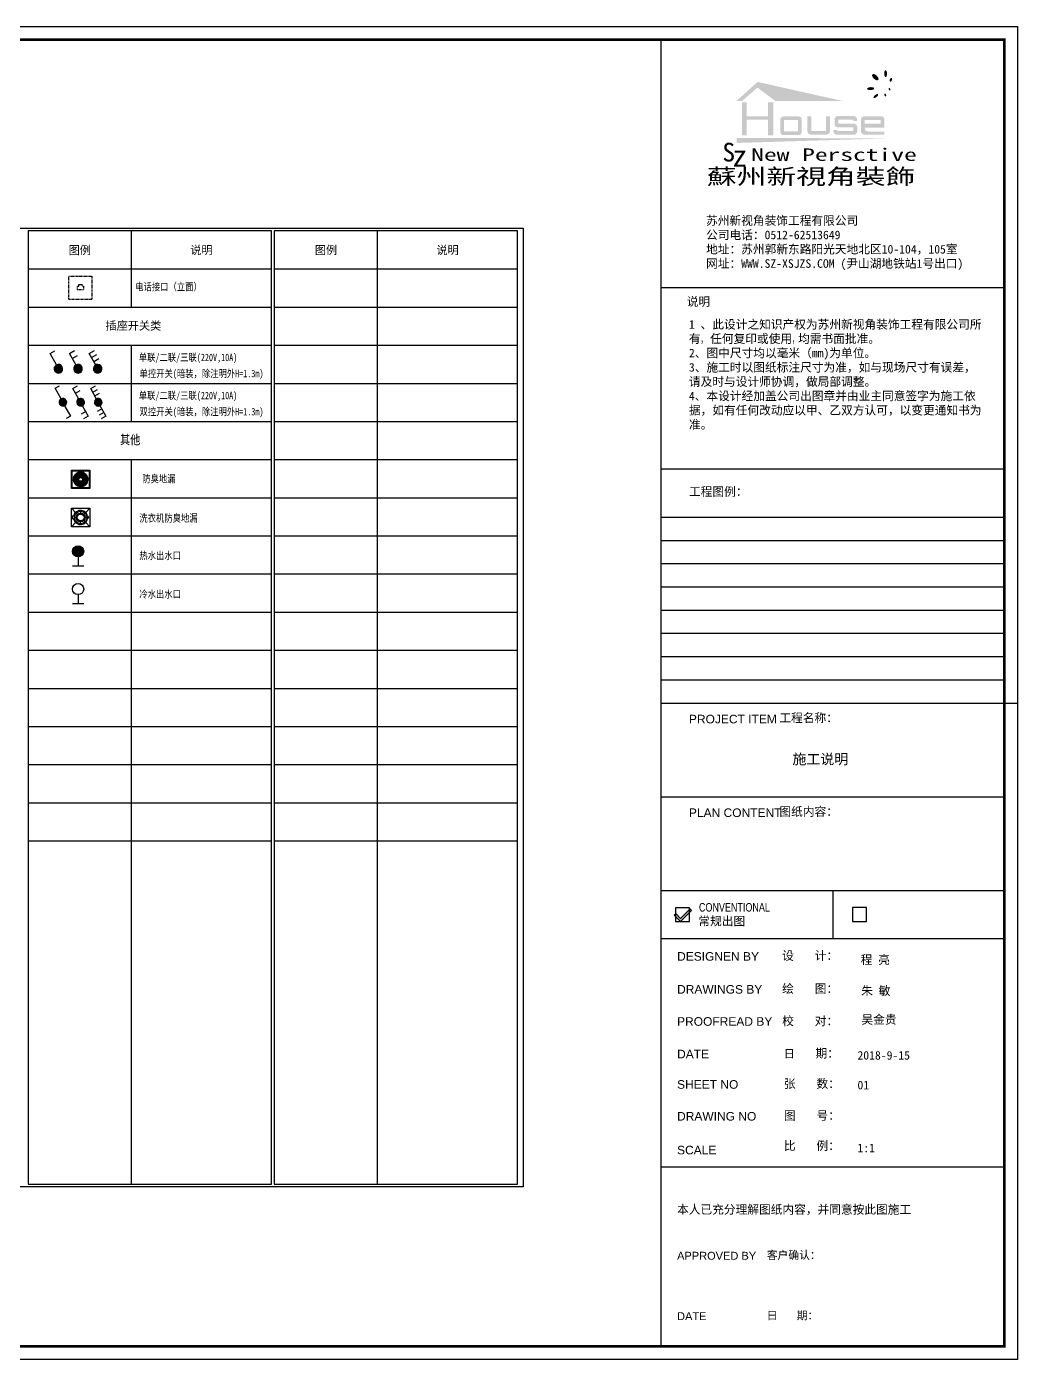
# Paper-space layout '平面系统图' of a CAD drawing. Header units: millimetres. Extents: x 29439 to 69227, y 7148 to 13316.
# Drawn here: x 30697.8 to 30911, y 7172.2 to 7459 of the extents above; entities that cross this region are included whole.
import ezdxf
from ezdxf.enums import TextEntityAlignment as Align

# ---------------------------------------------------------------- set-up
doc = ezdxf.new("R2010")
doc.units = ezdxf.units.MM
doc.header["$MEASUREMENT"] = 0
doc.linetypes.add('DASHED', pattern=[0.75, 0.5, -0.25])
for name, color, linetype in [('E-开关插座点位', 7, 'DASHED'), ('E03-给排水', 6, 'Continuous'), ('I-130平面固定家具', 150, 'Continuous'), ('LOGO', 8, 'Continuous'), ('M-机电点位(布局空间)', 7, 'Continuous'), ('P-洁具及配件（地坪图显示）', 146, 'Continuous'), ('W-图框', 251, 'Continuous'), ('W-文字', 35, 'Continuous'), ('顶面', 51, 'Continuous')]:
    doc.layers.add(name, color=color, linetype=linetype)
doc.styles.add('chinese', font='simhei.ttf')
doc.styles.add('NAME-1', font='simhei.ttf')
doc.styles.get("Standard").update_dxf_attribs({"font": 'simplex.shx', "bigfont": 'gbcbig.shx'})
doc.styles.add('WORD-2', font='simhei.ttf')
doc.styles.add('仿宋', font='simfang.ttf', dxfattribs={"width": 0.8})

# ---------------------------------------------------------------- blocks, each defined once
blk = doc.blocks.new('单联单控开关 暗装')
at = {"linetype": 'Continuous'}
h = blk.add_hatch(color=256, dxfattribs=at)
edge = h.paths.add_edge_path()
edge.add_ellipse((0, 0), major_axis=(-26.5, 8.4), ratio=1, start_angle=0, end_angle=360, ccw=False)
for p, q in [((-54.2, 100.1), (-23.5, 117)), ((-12.9, 24.7), (-54.2, 100.1))]:
    blk.add_line(p, q)
at = {"linetype": 'Continuous', "extrusion": (0, 0, -1)}
blk.add_ellipse((0, 0), major_axis=(-26.5, 8.4), ratio=1, start_param=1.546417, end_param=7.829602, dxfattribs=at)
blk = doc.blocks.new('双联单控开关 暗装')
at = {"linetype": 'Continuous'}
h = blk.add_hatch(color=256, dxfattribs=at)
edge = h.paths.add_edge_path()
edge.add_ellipse((0, 0), major_axis=(-26.8, 7.6), ratio=1, start_angle=0, end_angle=360, ccw=False)
for p, q in [((-55.1, 99.6), (-21.8, 118.3)), ((-12.3, 23.2), (-55.1, 99.6)), ((-37.3, 66.1), (-3.6, 85.7))]:
    blk.add_line(p, q, dxfattribs=at)
at = {"linetype": 'Continuous', "extrusion": (0, 0, -1)}
blk.add_ellipse((0, 0), major_axis=(-26.8, 7.6), ratio=1, start_param=1.568207, end_param=7.851392, dxfattribs=at)
blk = doc.blocks.new('三联单控开关 暗装')
at = {"linetype": 'Continuous'}
h = blk.add_hatch(color=256, dxfattribs=at)
edge = h.paths.add_edge_path()
edge.add_ellipse((0, 0), major_axis=(-19.7, 19.7), ratio=1, start_angle=0, end_angle=360, ccw=False)
for p, q in [((-61.8, 95.6), (-29.9, 116.5)), ((-13.9, 22.3), (-61.8, 95.6)), ((-45.2, 70.2), (-13, 92)), ((-28.6, 44.8), (3.6, 66.6))]:
    blk.add_line(p, q, dxfattribs=at)
at = {"linetype": 'Continuous', "extrusion": (0, 0, -1)}
blk.add_ellipse((0, 0), major_axis=(-19.7, 19.7), ratio=1, start_param=4.559076237561083, end_param=10.84226154474067, dxfattribs=at)
blk = doc.blocks.new('电话接口')
blk.add_lwpolyline([(-86, 0), (0, 0), (0, 86), (-86, 86)], close=True)
at = {"color": 251}
blk.add_lwpolyline([(-49.4, 50), (-54.4, 50), (-54.4, 36), (-31.6, 36), (-31.6, 50), (-36.6, 50), (-36.6, 55.7), (-49.4, 55.7)], close=True, dxfattribs=at)
blk = doc.blocks.new('地漏')
at = {"color": 251}
blk.add_wipeout([(0, 100), (100, 100), (100, 0), (0, 0)], dxfattribs=at).dxf.layer = 'P-洁具及配件（地坪图显示）'
at = {"layer": 'P-洁具及配件（地坪图显示）', "color": 251}
for p, q in [((41.8, 55.7), (17.2, 72.9)), ((42.3, 56.4), (19.4, 75.7)), ((42.9, 57.1), (21.7, 78.3)), ((43.6, 57.7), (24.3, 80.6)), ((44.3, 58.2), (27.1, 82.8)), ((45, 58.7), (30, 84.6)), ((45.8, 59.1), (33.1, 86.3)), ((46.6, 59.4), (36.3, 87.6)), ((47.4, 59.7), (39.6, 88.6)), ((48.3, 59.8), (43.1, 89.4)), ((49.1, 60), (46.5, 89.8)), ((50, 60), (50, 90)), ((50.9, 60), (53.5, 89.8)), ((51.7, 59.8), (56.9, 89.4)), ((52.6, 59.7), (60.4, 88.6)), ((53.4, 59.4), (63.7, 87.6)), ((54.2, 59.1), (66.9, 86.3)), ((55, 58.7), (70, 84.6)), ((55.7, 58.2), (72.9, 82.8)), ((56.4, 57.7), (75.7, 80.6)), ((57.1, 57.1), (78.3, 78.3)), ((57.7, 56.4), (80.6, 75.7)), ((58.2, 55.7), (82.8, 72.9)), ((40, 50), (10, 50)), ((40, 50.9), (10.2, 53.5)), ((40, 49.1), (10.2, 46.5)), ((40.2, 51.7), (10.6, 56.9)), ((40.2, 48.3), (10.6, 43.1)), ((40.3, 52.6), (11.4, 60.4)), ((40.3, 47.4), (11.4, 39.6)), ((40.6, 53.4), (12.4, 63.7)), ((40.6, 46.6), (12.4, 36.3)), ((40.9, 54.2), (13.7, 66.9)), ((40.9, 45.8), (13.7, 33.1)), ((41.3, 55), (15.4, 70)), ((41.3, 45), (15.4, 30)), ((41.8, 44.3), (17.2, 27.1)), ((42.3, 43.6), (19.4, 24.3)), ((42.9, 42.9), (21.7, 21.7)), ((43.6, 42.3), (24.3, 19.4)), ((44.3, 41.8), (27.1, 17.2)), ((45, 41.3), (30, 15.4)), ((45.8, 40.9), (33.1, 13.7)), ((46.6, 40.6), (36.3, 12.4)), ((47.4, 40.3), (39.6, 11.4)), ((48.3, 40.2), (43.1, 10.6)), ((49.1, 40), (46.5, 10.2)), ((50, 40), (50, 10)), ((50.9, 40), (53.5, 10.2)), ((51.7, 40.2), (56.9, 10.6)), ((52.6, 40.3), (60.4, 11.4)), ((53.4, 40.6), (63.7, 12.4)), ((54.2, 40.9), (66.9, 13.7)), ((55, 41.3), (70, 15.4)), ((55.7, 41.8), (72.9, 17.2)), ((56.4, 42.3), (75.7, 19.4)), ((57.1, 42.9), (78.3, 21.7)), ((57.7, 43.6), (80.6, 24.3)), ((58.2, 44.3), (82.8, 27.1)), ((58.7, 55), (84.6, 70)), ((58.7, 45), (84.6, 30)), ((59.1, 54.2), (86.3, 66.9)), ((59.1, 45.8), (86.3, 33.1)), ((59.4, 53.4), (87.6, 63.7)), ((59.4, 46.6), (87.6, 36.3)), ((59.7, 52.6), (88.6, 60.4)), ((59.7, 47.4), (88.6, 39.6)), ((59.8, 51.7), (89.4, 56.9)), ((59.8, 48.3), (89.4, 43.1)), ((60, 50.9), (89.8, 53.5)), ((60, 50), (90, 50)), ((60, 49.1), (89.8, 46.5))]:
    blk.add_line(p, q, dxfattribs=at)
at = {"layer": 'P-洁具及配件（地坪图显示）', "color": 146}
blk.add_lwpolyline([(100, 100), (100, 0), (0, 0), (0, 100)], close=True, dxfattribs=at)
at = {"layer": 'P-洁具及配件（地坪图显示）', "color": 251}
blk.add_lwpolyline([(95, 95), (95, 5), (5, 5), (5, 95)], close=True, dxfattribs=at)
blk.add_circle((50, 50), 10, dxfattribs=at)
for start, end in [(145, 150), (135, 140), (125, 130), (115, 120), (105, 110), (95, 100), (85, 90), (75, 80), (65, 70), (55, 60), (45, 50), (35, 40), (175, 180), (185, 190), (165, 170), (195, 200), (155, 160), (205, 210), (215, 220), (225, 230), (235, 240), (245, 250), (255, 260), (265, 270), (275, 280), (285, 290), (295, 300), (305, 310), (315, 320), (325, 330), (25, 30), (335, 340), (15, 20), (345, 350), (5, 10), (355, 0)]:
    blk.add_arc((50, 50), 40, start, end, dxfattribs=at)
blk = doc.blocks.new('A$C35EA2F62')
at = {"color": 250, "ltscale": 10}
for p, q in [((0, 100, 0), (22.8, 77.2, 0)), ((26.3, 73.7, 0), (33.4, 66.6, 0)), ((50, 83.5, 0), (50, 73.5, 0)), ((73.7, 73.7, 0), (66.6, 66.6, 0)), ((100, 100, 0), (77.2, 77.2, 0)), ((22.8, 22.8, 0), (0, 0, 0)), ((16.5, 50, 0), (26.5, 50, 0)), ((26.3, 26.3, 0), (33.4, 33.4, 0)), ((50, 16.5, 0), (50, 26.5, 0)), ((73.7, 26.3, 0), (66.6, 33.4, 0)), ((83.5, 50, 0), (73.5, 50, 0)), ((77.2, 22.8, 0), (100, 0, 0))]:
    blk.add_line(p, q, dxfattribs=at)
for p, q in [((12.2, 57.5, 0), (4, 57.5, 0)), ((4, 57.5, 0), (4, 42.5, 0)), ((12.2, 42.5, 0), (4, 42.5, 0))]:
    blk.add_line(p, q)
at = {"elevation": 0}
blk.add_lwpolyline([(100, 0), (0, 0), (0, 100), (100, 100)], close=True, dxfattribs=at)
at = {"color": 250, "ltscale": 10}
for radius in [33.5, 23.5]:
    blk.add_circle((50, 50, 0), radius, dxfattribs=at)
blk.add_circle((50, 50, 0), 18.5)
blk.add_arc((50, 50, 0), 38.5, 191.23334, 168.76666)
blk.add_arc((88.5, 50, 0), 5, 266.27688, 93.72312, dxfattribs=at)
blk = doc.blocks.new('A$C6CA43689')
h = blk.add_hatch(color=256)
edge = h.paths.add_edge_path()
edge.add_arc((75, 194), 75, 0, 360)
for p, q in [((0, 0), (150, 0)), ((75, 119), (75, 1))]:
    blk.add_line(p, q)
blk.add_circle((75, 194), 75)
blk = doc.blocks.new('A$C43321564')
for p, q in [((0, 0), (150, 0)), ((75, 119), (75, 0))]:
    blk.add_line(p, q)
blk.add_circle((75, 194), 75)
blk = doc.blocks.new('bbbb')
h = blk.add_hatch(color=1)
edge = h.paths.add_edge_path()
edge.add_ellipse((74055, -121433), major_axis=(-0.8, 44.9), ratio=0.407482, start_angle=0, end_angle=360)
for color, points in [(38, [(72414, -121539), (72144, -121782), (72216, -121782), (72412, -121611), (72643, -121784), (73507, -121784)]), (20, [(72616, -121802), (72548, -121802), (72548, -121978), (72276, -121978), (72276, -121802), (72216, -121802), (72216, -122222), (72276, -122222), (72276, -122022), (72548, -122022), (72548, -122222), (72616, -122222)]), (114, [(74106, -122262), (72147, -122257), (72147, -122321)])]:
    blk.add_hatch(color=color).paths.add_polyline_path(points)
h = blk.add_hatch(color=1)
edge = h.paths.add_edge_path()
edge.add_ellipse((73923, -121478), major_axis=(-38, 35.5), ratio=0.503212, start_angle=0, end_angle=360)
h = blk.add_hatch(color=1)
edge = h.paths.add_edge_path()
edge.add_ellipse((74122, -121513), major_axis=(-11.7, -22.2), ratio=0.596944, start_angle=0, end_angle=360)
h = blk.add_hatch(color=1)
edge = h.paths.add_edge_path()
edge.add_ellipse((73864, -121625), major_axis=(-45.6, -2.3), ratio=0.419987, start_angle=0, end_angle=360)
h = blk.add_hatch(color=1)
edge = h.paths.add_edge_path()
edge.add_ellipse((73930, -121720), major_axis=(-28.3, -23), ratio=0.40145, start_angle=0, end_angle=360)
h = blk.add_hatch(color=1)
edge = h.paths.add_edge_path()
edge.add_ellipse((74051, -121707), major_axis=(5.7, -19), ratio=0.572211, start_angle=0, end_angle=360)
h = blk.add_hatch(color=1)
edge = h.paths.add_edge_path()
edge.add_ellipse((74106, -121633), major_axis=(6.3, -15.5), ratio=0.631774, start_angle=0, end_angle=360)
h = blk.add_hatch(color=250)
h.paths.add_polyline_path([(73788, -122026), (73992, -122026), (73992, -122076), (73788, -122076), (73788, -122124), (74040, -122124), (74040, -122022, 0.414214), (73996, -121978), (73784, -121978, 0.414214), (73740, -122022), (73740, -122171, 0.414214), (73784, -122215), (74040, -122215), (74040, -122176), (73832, -122176, -0.414214), (73788, -122132)])
h.paths.add_polyline_path([(73643, -122122), (73643, -122168), (73435, -122168), (73435, -122155), (73387, -122155), (73387, -122172, 0.414214), (73431, -122216), (73647, -122216, 0.414214), (73691, -122172), (73691, -122118, 0.414214), (73647, -122074), (73448, -122074), (73448, -122024), (73640, -122024), (73640, -122040), (73688, -122040), (73688, -122020, 0.414214), (73644, -121976), (73444, -121976, 0.414214), (73400, -122020), (73400, -122078, 0.414214), (73444, -122122)])
h.paths.add_polyline_path([(73293, -122166), (73101, -122166), (73101, -121982), (73053, -121982), (73053, -122170, 0.414214), (73097, -122214), (73297, -122214, 0.414214), (73341, -122170), (73341, -121982), (73293, -121982)])
h.paths.add_polyline_path([(72981, -122025, 0.414214), (72937, -121981), (72749, -121981, 0.414214), (72705, -122025), (72705, -122177, 0.414214), (72749, -122221), (72937, -122221, 0.414214), (72981, -122177)])
h.paths.add_polyline_path([(72933, -122173), (72753, -122173), (72753, -122029), (72933, -122029)], flags=16)
at = {"attachment_point": 1}
for s, width, insert, char_height in [('{\\fKaiTi|b1|i0|c0|p49;\\C20;S}', 212.84, (71963, -122319), 240), ('{\\fKaiTi|b1|i0|c134|p49;\\C20;z}', 212.84, (72088, -122346), 280), ('{\\fSimSun|b1|i0|c134|p34;\\W1.5;\\C1;New Persctive}', 3105.08, (72332, -122391), 160), ('{\\fSimHei|b1|i0|c134|p49;\\W1.4;\\C250;蘇州新視角裝飾}', 3678.6, (71763, -122651), 200)]:
    blk.add_mtext_dynamic_manual_height_columns(s, width=width, gutter_width=12.5, heights=[0], dxfattribs=dict(at, insert=insert, char_height=char_height))

psp = doc.layouts.new('平面系统图')

# ---------------------------------------------------------------- hatches: boundary and pattern name
at = {"layer": 'LOGO', "ltscale": 90}
psp.add_hatch(color=256, dxfattribs=at).paths.add_polyline_path([(30840.89, 7268.82), (30840.56, 7269.15), (30838.5, 7267.09), (30837.46, 7268.14), (30837.13, 7267.81), (30838.5, 7266.43)])

# ---------------------------------------------------------------- linework, layer by layer
at = {"layer": 'LOGO'}
for p, q in [((30834.3, 7456.13), (30834.3, 7175.04)), ((30834.3, 7402.9), (30908.19, 7402.9)), ((30834.3, 7363.83), (30908.19, 7363.83)), ((30834.3, 7353.45), (30908.19, 7353.45)), ((30834.3, 7348.45), (30908.19, 7348.45)), ((30834.3, 7343.45), (30908.19, 7343.45)), ((30834.3, 7338.45), (30908.19, 7338.45)), ((30834.3, 7333.45), (30908.19, 7333.45)), ((30834.3, 7328.46), (30908.19, 7328.46)), ((30834.3, 7323.46), (30908.19, 7323.46)), ((30834.3, 7318.46), (30908.19, 7318.46)), ((30834.3, 7313.46), (30910.99, 7313.46)), ((30834.3, 7293.3), (30908.19, 7293.3)), ((30834.3, 7273.14), (30908.19, 7273.14)), ((30871.25, 7273.14), (30871.25, 7262.77)), ((30834.3, 7262.77), (30908.19, 7262.77)), ((30834.3, 7213.65), (30908.19, 7213.65))]:
    psp.add_line(p, q, dxfattribs=at)
at = {"layer": 'LOGO', "color": 0, "ltscale": 90}
psp.add_lwpolyline([(30838.5, 7266.44), (30838.5, 7266.44), (30840.89, 7268.82), (30840.56, 7269.15), (30838.5, 7267.1), (30837.46, 7268.14), (30837.13, 7267.81), (30838.5, 7266.44), (30838.5, 7266.44)], dxfattribs=at)
at = {"layer": 'LOGO', "color": 0}
for points in [[(30837.4, 7266.42), (30840.4, 7266.42), (30840.4, 7269.42), (30837.4, 7269.42)], [(30875.54, 7266.45), (30878.54, 7266.45), (30878.54, 7269.45), (30875.54, 7269.45)]]:
    psp.add_lwpolyline(points, close=True, dxfattribs=at)
at = {"layer": 'W-图框', "color": 146, "linetype": 'ByBlock'}
for p, q in [((30720.34, 7398.66), (30720.34, 7415.06)), ((30773.31, 7406.86), (30773.31, 7415.06)), ((30698.07, 7406.86), (30750.46, 7406.86)), ((30751.05, 7406.86), (30803.43, 7406.86)), ((30698.07, 7398.66), (30750.46, 7398.66)), ((30698.07, 7382.25), (30750.46, 7382.25)), ((30698.07, 7374.04), (30750.46, 7374.04)), ((30720.34, 7209.96), (30720.34, 7365.84))]:
    psp.add_line(p, q, dxfattribs=at)
at = {"layer": 'W-图框', "color": 251, "linetype": 'ByBlock'}
for p, q in [((30773.31, 7209.96), (30773.31, 7406.86)), ((30751.05, 7398.66), (30803.43, 7398.66)), ((30698.07, 7390.45), (30750.46, 7390.45)), ((30751.05, 7390.45), (30803.43, 7390.45)), ((30751.05, 7382.25), (30803.43, 7382.25)), ((30751.05, 7374.04), (30803.43, 7374.04)), ((30698.07, 7365.84), (30750.46, 7365.84)), ((30751.05, 7365.84), (30803.43, 7365.84)), ((30698.07, 7357.64), (30750.46, 7357.64)), ((30751.05, 7357.64), (30803.43, 7357.64)), ((30698.07, 7349.43), (30750.46, 7349.43)), ((30751.05, 7349.43), (30803.43, 7349.43)), ((30698.07, 7341.23), (30750.46, 7341.23)), ((30751.05, 7341.23), (30803.43, 7341.23)), ((30698.07, 7333.02), (30750.46, 7333.02)), ((30751.05, 7333.02), (30803.43, 7333.02)), ((30698.07, 7324.82), (30750.46, 7324.82)), ((30751.05, 7324.82), (30803.43, 7324.82)), ((30698.07, 7316.62), (30750.46, 7316.62)), ((30751.05, 7316.62), (30803.43, 7316.62)), ((30698.07, 7308.41), (30750.46, 7308.41)), ((30751.05, 7308.41), (30803.43, 7308.41)), ((30698.07, 7300.21), (30750.46, 7300.21)), ((30751.05, 7300.21), (30803.43, 7300.21)), ((30698.07, 7292), (30750.46, 7292)), ((30751.05, 7292), (30803.43, 7292)), ((30698.07, 7283.8), (30750.46, 7283.8)), ((30751.05, 7283.8), (30803.43, 7283.8))]:
    psp.add_line(p, q, dxfattribs=at)
at = {"layer": 'W-图框', "color": 146}
psp.add_line((30720.34, 7374.04), (30720.34, 7390.45), dxfattribs=at)
at = {"layer": 'W-图框', "color": 44, "ltscale": 20}
psp.add_lwpolyline([(30538.56, 7415.65), (30804.61, 7415.65), (30804.61, 7209.38), (30538.56, 7209.38)], close=True, dxfattribs=at)
at = {"layer": 'W-图框', "color": 146}
for points in [[(30750.46, 7415.06), (30698.07, 7415.06), (30698.07, 7209.96), (30750.46, 7209.96)], [(30803.43, 7415.06), (30751.05, 7415.06), (30751.05, 7209.96), (30803.43, 7209.96)]]:
    psp.add_lwpolyline(points, close=True, dxfattribs=at)

# ---------------------------------------------------------------- block references
at = {"layer": 'E-开关插座点位', "xscale": -0.05789567023933581, "yscale": 0.05789567023933581, "zscale": 0.05789567023933581}
psp.add_blockref('电话接口', (30706.86, 7400.3), dxfattribs=at)
at = {"layer": 'E03-给排水', "xscale": 0.01600000000034928, "yscale": 0.01600000000034928, "zscale": 0.01600000000034928}
for name, p in [('A$C6CA43689', (30707.65, 7343.01)), ('A$C43321564', (30707.65, 7334.88))]:
    psp.add_blockref(name, p, dxfattribs=at)
at = {"layer": 'I-130平面固定家具', "color": 0, "xscale": 0.01679034149994579, "yscale": 0.01679034149994579, "zscale": 0.01679034149994579}
psp.add_blockref('bbbb', (29639.23, 9487.79), dxfattribs=at)
at = {"layer": 'M-机电点位(布局空间)', "color": 7}
for name, p, xscale, yscale, zscale in [('单联单控开关 暗装', (30704.61, 7385.39), 0.03314282992661926, 0.03314282992661926, 0.03314282992661926), ('双联单控开关 暗装', (30708.83, 7385.39), 0.03314282992661926, 0.03314282992661926, 0.03314282992661926), ('单联单控开关 暗装', (30705.57, 7378.18), 0.02994344207770295, 0.02994344207770295, 0.02994344207770295), ('双联单控开关 暗装', (30709.39, 7378.18), 0.02994344207770295, 0.02994344207770295, 0.02994344207770295)]:
    psp.add_blockref(name, p, dxfattribs=dict(at, xscale=xscale, yscale=yscale, zscale=zscale))
for name, p, xscale, yscale, zscale, rotation in [('三联单控开关 暗装', (30713.05, 7385.39), 0.03312915002680568, 0.03312915002680568, 0.03312915002680568, 355.5551351823475), ('三联单控开关 暗装', (30713.2, 7378.18), 0.02993108274421804, 0.02993108274421804, 0.02993108274421804, 355.5551351823475), ('单联单控开关 暗装', (30705.57, 7378.18), 0.02994344207770295, 0.02994344207770295, 0.02994344207770295, 180), ('双联单控开关 暗装', (30709.39, 7378.18), 0.02994344207770295, 0.02994344207770295, 0.02994344207770295, 180), ('三联单控开关 暗装', (30713.2, 7378.18), 0.02993108274421804, 0.02993108274421804, 0.02993108274421804, 175.5551351823475)]:
    psp.add_blockref(name, p, dxfattribs=dict(at, xscale=xscale, yscale=yscale, zscale=zscale, rotation=rotation))
at = {"layer": 'P-洁具及配件（地坪图显示）', "ltscale": 200, "xscale": 0.04000000000006817, "yscale": 0.04000000000006817, "zscale": 0.04000000000006817}
psp.add_blockref('A$C35EA2F62', (30707.4, 7351.39, 0.07), dxfattribs=at)

# ---------------------------------------------------------------- texts
at = {"insert": (30837.76, 7205.4), "char_height": 1.8469, "width": 54.4118, "attachment_point": 1}
psp.add_mtext('{\\fSimHei|b0|i0|c134|p49;本人已充分理解图纸内容，并同意按此图施工}', dxfattribs=at)
at = {"layer": 'LOGO', "attachment_point": 1, "style": 'chinese'}
for s, insert, char_height, width in [('{\\C0;苏州新视角装饰工程有限公司\\P公司电话：0512-62513649\\P地址：苏州郭新东路阳光天地北区10-104，105室\\P网址：WWW.SZ-XSJZS.COM (尹山湖地铁站1号出口)\\P           }', (30844, 7418.19), 1.8469, 57.6318), ('{\\C0;说明}', (30839.84, 7400.76), 1.847, 63.0408), ('{\\fSimHei|b0|i0|c134|p49;\\C0;1 、此设计之知识产权为苏州新视角装饰工程有限公司所有\\W0.5;， \\W1;任何复印或使用\\W0.5;，\\W1;均需书面批准。\\P2、图中尺寸均以毫米（mm)为单位。\\P3、施工时以图纸标注尺寸为准，如与现场尺寸有误差，请及时与设计师协调，做局部调整。\\P4、本设计经加盖公司出图章并由业主同意签字为施工依据，如有任何改动应以甲、乙双方认可，以变更通知书为准。}', (30840.31, 7395.85), 1.8469, 63.0408), ('{\\C0;工程图例：}', (30840.33, 7359.87), 1.8469, 37.9265), ('{\\fArial|b0|i0|c0|p34;\\C0;PROJECT ITEM}', (30840.31, 7310.93), 1.8469, 37.9265), ('{\\fArial|b0|i0|c0|p34;\\C0;PLAN CONTENT}', (30840.31, 7290.78), 1.8469, 37.9265), ('{\\C0;图纸内容：}', (30859.78, 7291.02), 1.8469, 37.9265), ('{\\C0;常规出图}', (30842.34, 7267.45), 1.847, 15.5502)]:
    psp.add_mtext(s, dxfattribs=dict(at, insert=insert, char_height=char_height, width=width))
at = {"layer": 'LOGO', "color": 0, "attachment_point": 1, "style": 'chinese'}
for s, insert, char_height, width in [('工程名称：', (30859.78, 7311.18), 1.847, 37.9265), ('{\\fArial|b0|i0|c0|p34;\\W0.75;CONVENTIONAL}', (30842.47, 7270.43), 1.8469, 15.5502), ('{\\fArial|b0|i0|c0|p34;DESIGNEN BY}', (30837.76, 7259.86), 1.8469, 32.163), ('设   {\\fArial|b0|i0|c0|p32; }计：', (30860.37, 7260.02), 1.8469, 24.2699), ('\\A1;程 亮', (30877.26, 7259.15), 1.847, 11.1797), ('{\\fArial|b0|i0|c0|p34;DRAWINGS BY}', (30837.76, 7252.77), 1.8469, 32.163), ('绘  {\\fArial|b0|i0|c0|p32; } 图：', (30860.37, 7252.92), 1.8469, 24.2699), ('\\A1;朱 敏', (30877.38, 7252.45), 1.847, 11.1797), ('{\\fArial|b0|i0|c0|p34;PROOFREAD BY}', (30837.76, 7245.86), 1.8469, 32.163), ('校   {\\fArial|b0|i0|c0|p32; }对：', (30860.37, 7245.96), 1.8469, 24.2699), ('\\A1;吴金贵', (30877.44, 7246.28), 1.847, 11.1797), ('{\\fArial|b0|i0|c0|p34;DATE}', (30837.76, 7238.85), 1.8469, 32.163), ('日{\\H1.086x;   \\fArial|b0|i0|c0|p32; \\fSimHei|b0|i0|c134|p2;期：}', (30860.75, 7239), 1.7, 24.2699), ('\\A1;2018-9-15', (30876.58, 7238.57), 1.8469, 11.1797), ('{\\fArial|b0|i0|c0|p34;SHEET NO}', (30837.76, 7232.31), 1.8469, 32.163), ('张   {\\fArial|b0|i0|c0|p32; }数：', (30860.75, 7232.46), 1.8469, 24.2699), ('\\A1;01', (30876.58, 7232.17), 1.847, 11.1797), ('{\\fArial|b0|i0|c0|p34;DRAWING NO}', (30837.76, 7225.46), 1.8469, 32.163), ('图   {\\fArial|b0|i0|c0|p32; }号：', (30860.75, 7225.61), 1.8469, 24.2699), ('{\\fArial|b0|i0|c0|p34;SCALE}', (30837.76, 7218.19), 1.8469, 32.163), ('比 {\\fArial|b0|i0|c0|p32; }  例：', (30860.75, 7219.11), 1.8469, 24.2699), ('\\A1;1:1', (30876.58, 7218.64), 1.847, 11.1797), ('{\\fArial|b0|i0|c0|p34;APPROVED BY}', (30837.76, 7195.37), 1.7, 32.163), ('客户确认：', (30857.06, 7195.52), 1.7, 37.9265), ('{\\fArial|b0|i0|c0|p34;DATE}', (30837.76, 7182.37), 1.7, 32.163), ('日   {\\fArial|b0|i0|c0|p32; }期：', (30857.06, 7182.52), 1.7, 37.9265)]:
    psp.add_mtext(s, dxfattribs=dict(at, insert=insert, char_height=char_height, width=width))
at = {"layer": 'W-图框', "color": 35, "lineweight": 0, "style": 'NAME-1'}
psp.add_attdef('施工说明', text='目录（一）', height=2.2, dxfattribs=at).set_placement((30868.59, 7301.42), align=Align.MIDDLE)
at = {"layer": 'W-文字', "color": 2, "ltscale": 1000, "style": 'WORD-2'}
for s, p in [('图例', (30709.21, 7410.96)), ('说明', (30735.4, 7410.96)), ('图例', (30762.2, 7410.97)), ('说明', (30788.37, 7410.96))]:
    psp.add_text(s, height=1.758, dxfattribs=at).set_placement(p, align=Align.MIDDLE)
at = {"layer": 'W-文字', "color": 35, "style": '仿宋', "width": 0.8}
psp.add_text('电话接口（立面）', height=1.6, dxfattribs=at).set_placement((30721.14, 7403.03), align=Align.MIDDLE_LEFT)
at = {"layer": 'W-文字', "color": 2, "ltscale": 1000, "style": 'WORD-2'}
psp.add_text('插座开关类', height=1.758, dxfattribs=at).set_placement((30714.76, 7393.77))
at = {"layer": 'W-文字', "color": 35, "style": '仿宋', "width": 0.8}
for s, p in [('单联/二联/三联(220V,10A)', (30732.51, 7387.03)), ('单控开关(暗装，除注明外H=1.3m)', (30735.41, 7383.56)), ('单联/二联/三联(220V,10A)', (30732.51, 7378.83)), ('双控开关(暗装，除注明外H=1.3m)', (30735.41, 7375.36))]:
    psp.add_text(s, height=1.6, dxfattribs=at).set_placement(p, align=Align.CENTER)
for s, height, p in [('其他', 2, (30717.88, 7369.13)), ('洗衣机防臭地漏', 1.6, (30722.03, 7352.45)), ('热水出水口', 1.6, (30722.03, 7344.38)), ('冷水出水口', 1.6, (30722.03, 7336.08))]:
    psp.add_text(s, height=height, dxfattribs=at).set_placement(p)
psp.add_text('防臭地漏', height=1.6, dxfattribs=at).set_placement((30729.81, 7361.72), align=Align.MIDDLE_RIGHT)

# ---------------------------------------------------------------- next in the draw order: block references
at = {"layer": 'P-洁具及配件（地坪图显示）', "ltscale": 200, "xscale": 0.04000000000000001, "yscale": 0.04000000000000001, "zscale": 0.04000000000000001, "rotation": 270}
psp.add_blockref('地漏', (30707.4, 7363.59, 0.07), dxfattribs=at)

# ---------------------------------------------------------------- next in the draw order: linework, layer by layer
at = {"layer": 'LOGO'}
psp.add_lwpolyline([(30500.99, 7459), (30910.99, 7459), (30910.99, 7172.23), (30500.99, 7172.23)], close=True, dxfattribs=at)
at = {"layer": 'LOGO', "const_width": 0.6}
psp.add_lwpolyline([(30503.8, 7456.2), (30908.19, 7456.2), (30908.19, 7175.04), (30503.8, 7175.04), (30503.8, 7456.2), (30507, 7456.2)], dxfattribs=at)
at = {"layer": '顶面'}
psp.add_lwpolyline([(30503.8, 7456.2), (30908.19, 7456.2), (30908.19, 7175.04), (30503.8, 7175.04)], close=True, dxfattribs=at)

doc.saveas('drawing.dxf')
